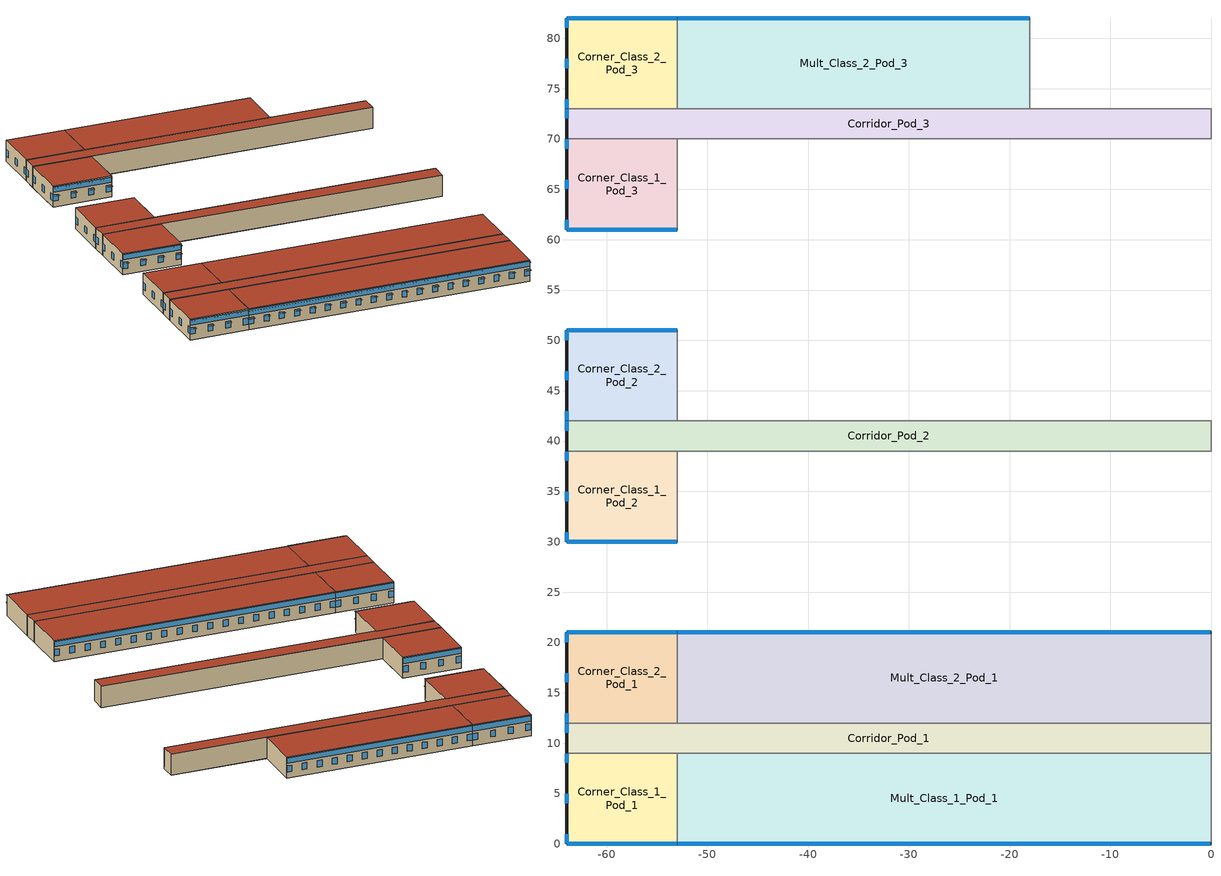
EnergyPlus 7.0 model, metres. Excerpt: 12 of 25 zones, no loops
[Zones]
Corner_Class_1_Pod_1
 floor ground (Unheated - 8in Slab with Carpet_NR_Ext-slab): -64,9 -53,9 -53,0 -64,0 z0
 wall outside (Mass_R-13.3 ci_Ext-wall): -64,9 -64,0 -53,0 z0:4
 wall to Mult_Class_1_Pod_1 (Standard_Int-Wall): -53,0 -53,9 z0:4
 wall to Corridor_Pod_1 (Standard_Int-Wall): -53,9 -64,9 z0:4
 window (std_window_UValue_3.237_SHGC_0.390_VT_0.495): -63.95,0 -63.04,0 / -60.62,0 -59.71,0 / -57.29,0 -56.38,0 / -53.96,0 -53.05,0 z1.1:2.32
 window (daylight_window_UValue_3.237_SHGC_0.390_VT_0.495): -63.95,0 -53.05,0 z2.79:3.8
 window (std_window_UValue_3.237_SHGC_0.390_VT_0.495_west): -64,8.95 -64,8.04 / -64,4.96 -64,4.04 / -64,0.96 -64,0.05 z1.1:2.32
 roof outside (IEAD_R-30 ci_Roof): -64,0 -53,0 -53,9 -64,9 z4
Mult_Class_1_Pod_1
 floor ground (Unheated - 8in Slab with Carpet_NR_Ext-slab): -53,9 0,9 0,0 -53,0 z0
 wall outside (Mass_R-13.3 ci_Ext-wall): -53,0 0,0 z0:4
 wall to Lobby (Standard_Int-Wall): 0,0 0,9 z0:4
 wall to Corridor_Pod_1 (Standard_Int-Wall): 0,9 -53,9 z0:4
 window (std_window_UValue_3.237_SHGC_0.390_VT_0.495): -52.95,0 -52.04,0 / -50.06,0 -49.15,0 / -47.17,0 -46.26,0 / -44.29,0 -43.37,0 / -41.4,0 -40.48,0 / -38.51,0 -37.6,0 / -35.62,0 -34.71,0 / -32.73,0 -31.82,0 / -29.85,0 -28.93,0 / -26.96,0 -26.04,0 / -24.07,0 -23.15,0 / -21.18,0 -20.27,0 / -18.29,0 -17.38,0 / -15.4,0 -14.49,0 / -12.52,0 -11.6,0 / -9.63,0 -8.71,0 / -6.74,0 -5.83,0 / -3.85,0 -2.94,0 / -0.96,0 -0.05,0 z1.1:2.32
 window (daylight_window_UValue_3.237_SHGC_0.390_VT_0.495): -52.95,0 -0.05,0 z2.8:3.8
 roof outside (IEAD_R-30 ci_Roof): -53,0 0,0 0,9 -53,9 z4
Corridor_Pod_1
 floor ground (Unheated - 8in Slab with Carpet_NR_Ext-slab): -64,12 0,12 0,9 -64,9 z0
 wall outside (Mass_R-13.3 ci_Ext-wall): -64,12 -64,9 z0:4
 wall to Main_Corridor (Standard_Int-Wall): 0,9 0,12 z0:4
 wall to Mult_Class_2_Pod_1 (Standard_Int-Wall): 0,12 -53,12 z0:4
 wall to Corner_Class_2_Pod_1 (Standard_Int-Wall): -53,12 -64,12 z0:4
 window (std_window_UValue_3.237_SHGC_0.390_VT_0.495_west): -64,11.95 -64,11.04 z1.1:2.32
 roof outside (IEAD_R-30 ci_Roof): -64,9 0,9 0,12 -64,12 z4
Corner_Class_2_Pod_1
 floor ground (Unheated - 8in Slab with Carpet_NR_Ext-slab): -64,21 -53,21 -53,12 -64,12 z0
 wall outside (Mass_R-13.3 ci_Ext-wall): -53,21 -64,21 -64,12 z0:4
 wall to Mult_Class_2_Pod_1 (Standard_Int-Wall): -53,12 -53,21 z0:4
 window (std_window_UValue_3.237_SHGC_0.490_VT_0.622): -53.05,21 -53.96,21 / -56.38,21 -57.29,21 / -59.71,21 -60.62,21 / -63.04,21 -63.95,21 z1.1:2.32
 window (daylight_window_UValue_3.237_SHGC_0.490_VT_0.622): -53.05,21 -63.95,21 z2.79:3.8
 window (std_window_UValue_3.237_SHGC_0.390_VT_0.495_west): -64,20.95 -64,20.04 / -64,16.96 -64,16.04 / -64,12.96 -64,12.05 z1.1:2.32
 roof outside (IEAD_R-30 ci_Roof): -64,12 -53,12 -53,21 -64,21 z4
Mult_Class_2_Pod_1
 floor ground (Unheated - 8in Slab with Carpet_NR_Ext-slab): -53,21 0,21 0,12 -53,12 z0
 wall outside (Mass_R-13.3 ci_Ext-wall): 0,21 -53,21 z0:4
 wall to Main_Corridor (Standard_Int-Wall): 0,12 0,21 z0:4
 window (std_window_UValue_3.237_SHGC_0.490_VT_0.622): -0.05,21 -0.96,21 / -2.94,21 -3.85,21 / -5.83,21 -6.74,21 / -8.71,21 -9.63,21 / -11.6,21 -12.52,21 / -14.49,21 -15.4,21 / -17.38,21 -18.29,21 / -20.27,21 -21.18,21 / -23.15,21 -24.07,21 / -26.04,21 -26.96,21 / -28.93,21 -29.85,21 / -31.82,21 -32.73,21 / -34.71,21 -35.62,21 / -37.6,21 -38.51,21 / -40.48,21 -41.4,21 / -43.37,21 -44.29,21 / -46.26,21 -47.17,21 / -49.15,21 -50.06,21 / -52.04,21 -52.95,21 z1.1:2.32
 window (daylight_window_UValue_3.237_SHGC_0.490_VT_0.622): -0.05,21 -52.95,21 z2.8:3.8
 roof outside (IEAD_R-30 ci_Roof): -53,12 0,12 0,21 -53,21 z4
Corner_Class_1_Pod_2
 floor ground (Unheated - 8in Slab with Carpet_NR_Ext-slab): -64,39 -53,39 -53,30 -64,30 z0
 wall outside (Mass_R-13.3 ci_Ext-wall): -64,39 -64,30 -53,30 z0:4
 wall to Mult_Class_1_Pod_2 (Standard_Int-Wall): -53,30 -53,39 z0:4
 wall to Corridor_Pod_2 (Standard_Int-Wall): -53,39 -64,39 z0:4
 window (std_window_UValue_3.237_SHGC_0.390_VT_0.495): -63.95,30 -63.04,30 / -60.62,30 -59.71,30 / -57.29,30 -56.38,30 / -53.96,30 -53.05,30 z1.1:2.32
 window (daylight_window_UValue_3.237_SHGC_0.390_VT_0.495): -63.95,30 -53.05,30 z2.79:3.8
 window (std_window_UValue_3.237_SHGC_0.390_VT_0.495_west): -64,38.95 -64,38.04 / -64,34.96 -64,34.04 / -64,30.96 -64,30.05 z1.1:2.32
 roof outside (IEAD_R-30 ci_Roof): -64,30 -53,30 -53,39 -64,39 z4
Corridor_Pod_2
 floor ground (Unheated - 8in Slab with Carpet_NR_Ext-slab): -64,42 0,42 0,39 -64,39 z0
 wall outside (Mass_R-13.3 ci_Ext-wall): -64,42 -64,39 z0:4
 wall to Mult_Class_1_Pod_2 (Standard_Int-Wall): -53,39 0,39 z0:4
 wall to Main_Corridor (Standard_Int-Wall): 0,39 0,42 z0:4
 wall to Mult_Class_2_Pod_2 (Standard_Int-Wall): 0,42 -53,42 z0:4
 wall to Corner_Class_2_Pod_2 (Standard_Int-Wall): -53,42 -64,42 z0:4
 window (std_window_UValue_3.237_SHGC_0.390_VT_0.495_west): -64,41.95 -64,41.04 z1.1:2.32
 roof outside (IEAD_R-30 ci_Roof): -64,39 0,39 0,42 -64,42 z4
Corner_Class_2_Pod_2
 floor ground (Unheated - 8in Slab with Carpet_NR_Ext-slab): -64,51 -53,51 -53,42 -64,42 z0
 wall outside (Mass_R-13.3 ci_Ext-wall): -53,51 -64,51 -64,42 z0:4
 wall to Mult_Class_2_Pod_2 (Standard_Int-Wall): -53,42 -53,51 z0:4
 window (std_window_UValue_3.237_SHGC_0.490_VT_0.622): -53.05,51 -53.96,51 / -56.38,51 -57.29,51 / -59.71,51 -60.62,51 / -63.04,51 -63.95,51 z1.1:2.32
 window (daylight_window_UValue_3.237_SHGC_0.490_VT_0.622): -53.05,51 -63.95,51 z2.79:3.8
 window (std_window_UValue_3.237_SHGC_0.390_VT_0.495_west): -64,50.95 -64,50.04 / -64,46.96 -64,46.04 / -64,42.96 -64,42.05 z1.1:2.32
 roof outside (IEAD_R-30 ci_Roof): -64,42 -53,42 -53,51 -64,51 z4
Corner_Class_1_Pod_3
 floor ground (Unheated - 8in Slab with Carpet_NR_Ext-slab): -64,70 -53,70 -53,61 -64,61 z0
 wall outside (Mass_R-13.3 ci_Ext-wall): -64,70 -64,61 -53,61 z0:4
 wall to Mult_Class_1_Pod_3 (Standard_Int-Wall): -53,61 -53,70 z0:4
 wall to Corridor_Pod_3 (Standard_Int-Wall): -53,70 -64,70 z0:4
 window (std_window_UValue_3.237_SHGC_0.390_VT_0.495): -63.95,61 -63.04,61 / -60.62,61 -59.71,61 / -57.29,61 -56.38,61 / -53.96,61 -53.05,61 z1.1:2.32
 window (daylight_window_UValue_3.237_SHGC_0.390_VT_0.495): -63.95,61 -53.05,61 z2.79:3.8
 window (std_window_UValue_3.237_SHGC_0.390_VT_0.495_west): -64,69.95 -64,69.04 / -64,65.96 -64,65.04 / -64,61.96 -64,61.05 z1.1:2.32
 roof outside (IEAD_R-30 ci_Roof): -64,61 -53,61 -53,70 -64,70 z4
Corridor_Pod_3
 floor ground (Unheated - 8in Slab with Carpet_NR_Ext-slab): -64,73 0,73 0,70 -64,70 z0
 wall outside (Mass_R-13.3 ci_Ext-wall): -64,73 -64,70 z0:4
 wall to Mult_Class_1_Pod_3 (Standard_Int-Wall): -53,70 0,70 z0:4
 wall to Media_Center (Standard_Int-Wall): 0,70 0,73 z0:4
 wall to Art_Class (Standard_Int-Wall): 0,73 -18,73 z0:4
 wall to Mult_Class_2_Pod_3 (Standard_Int-Wall): -18,73 -53,73 z0:4
 wall to Corner_Class_2_Pod_3 (Standard_Int-Wall): -53,73 -64,73 z0:4
 window (std_window_UValue_3.237_SHGC_0.390_VT_0.495_west): -64,72.95 -64,72.04 z1.1:2.32
 roof outside (IEAD_R-30 ci_Roof): -64,70 0,70 0,73 -64,73 z4
Corner_Class_2_Pod_3
 floor ground (Unheated - 8in Slab with Carpet_NR_Ext-slab): -64,82 -53,82 -53,73 -64,73 z0
 wall outside (Mass_R-13.3 ci_Ext-wall): -53,82 -64,82 -64,73 z0:4
 wall to Mult_Class_2_Pod_3 (Standard_Int-Wall): -53,73 -53,82 z0:4
 window (std_window_UValue_3.237_SHGC_0.490_VT_0.622): -53.05,82 -53.96,82 / -56.38,82 -57.29,82 / -59.71,82 -60.62,82 / -63.04,82 -63.95,82 z1.1:2.32
 window (daylight_window_UValue_3.237_SHGC_0.490_VT_0.622): -53.05,82 -63.95,82 z2.79:3.8
 window (std_window_UValue_3.237_SHGC_0.390_VT_0.495_west): -64,81.95 -64,81.04 / -64,77.96 -64,77.04 / -64,73.96 -64,73.05 z1.1:2.32
 roof outside (IEAD_R-30 ci_Roof): -64,73 -53,73 -53,82 -64,82 z4
Mult_Class_2_Pod_3
 floor ground (Unheated - 8in Slab with Carpet_NR_Ext-slab): -53,82 -18,82 -18,73 -53,73 z0
 wall outside (Mass_R-13.3 ci_Ext-wall): -18,82 -53,82 z0:4
 wall to Art_Class (Standard_Int-Wall): -18,73 -18,82 z0:4
 window (std_window_UValue_3.237_SHGC_0.490_VT_0.622): -18.05,82 -18.96,82 / -20.88,82 -21.8,82 / -23.71,82 -24.63,82 / -26.55,82 -27.46,82 / -29.38,82 -30.29,82 / -32.21,82 -33.13,82 / -35.04,82 -35.96,82 / -37.87,82 -38.79,82 / -40.71,82 -41.62,82 / -43.54,82 -44.45,82 / -46.37,82 -47.29,82 / -49.2,82 -50.12,82 / -52.04,82 -52.95,82 z1.1:2.32
 window (daylight_window_UValue_3.237_SHGC_0.490_VT_0.622): -18.05,82 -52.95,82 z2.8:3.8
 roof outside (IEAD_R-30 ci_Roof): -53,73 -18,73 -18,82 -53,82 z4
shading: -63.95,-0.61 -63.95,0 -63.04,0 -63.04,-0.61 z2.32; -60.62,-0.61 -60.62,0 -59.71,0 -59.71,-0.61 z2.32; -57.29,-0.61 -57.29,0 -56.38,0 -56.38,-0.61 z2.32; -53.96,-0.61 -53.96,0 -53.05,0 -53.05,-0.61 z2.32; -63.95,-0.5 -63.95,0 -53.05,0 -53.05,-0.5 z3.8; -52.95,-0.61 -52.95,0 -52.04,0 -52.04,-0.61 z2.32; -50.06,-0.61 -50.06,0 -49.15,0 -49.15,-0.61 z2.32; -47.17,-0.61 -47.17,0 -46.26,0 -46.26,-0.61 z2.32; -44.29,-0.61 -44.29,0 -43.37,0 -43.37,-0.61 z2.32; -41.4,-0.61 -41.4,0 -40.48,0 -40.48,-0.61 z2.32; -38.51,-0.61 -38.51,0 -37.6,0 -37.6,-0.61 z2.32; -35.62,-0.61 -35.62,0 -34.71,0 -34.71,-0.61 z2.32; -32.73,-0.61 -32.73,0 -31.82,0 -31.82,-0.61 z2.32; -29.85,-0.61 -29.85,0 -28.93,0 -28.93,-0.61 z2.32; -26.96,-0.61 -26.96,0 -26.04,0 -26.04,-0.61 z2.32; -24.07,-0.61 -24.07,0 -23.15,0 -23.15,-0.61 z2.32; -21.18,-0.61 -21.18,0 -20.27,0 -20.27,-0.61 z2.32; -18.29,-0.61 -18.29,0 -17.38,0 -17.38,-0.61 z2.32; -15.4,-0.61 -15.4,0 -14.49,0 -14.49,-0.61 z2.32; -12.52,-0.61 -12.52,0 -11.6,0 -11.6,-0.61 z2.32; -9.63,-0.61 -9.63,0 -8.71,0 -8.71,-0.61 z2.32; -6.74,-0.61 -6.74,0 -5.83,0 -5.83,-0.61 z2.32; -3.85,-0.61 -3.85,0 -2.94,0 -2.94,-0.61 z2.32; -0.96,-0.61 -0.96,0 -0.05,0 -0.05,-0.61 z2.32; -52.95,-0.5 -52.95,0 -0.05,0 -0.05,-0.5 z3.8; -63.95,29.39 -63.95,30 -63.04,30 -63.04,29.39 z2.32; -60.62,29.39 -60.62,30 -59.71,30 -59.71,29.39 z2.32; -57.29,29.39 -57.29,30 -56.38,30 -56.38,29.39 z2.32; -53.96,29.39 -53.96,30 -53.05,30 -53.05,29.39 z2.32; -63.95,29.5 -63.95,30 -53.05,30 -53.05,29.5 z3.8; -63.95,60.39 -63.95,61 -63.04,61 -63.04,60.39 z2.32; -60.62,60.39 -60.62,61 -59.71,61 -59.71,60.39 z2.32; -57.29,60.39 -57.29,61 -56.38,61 -56.38,60.39 z2.32; -53.96,60.39 -53.96,61 -53.05,61 -53.05,60.39 z2.32; -63.95,60.5 -63.95,61 -53.05,61 -53.05,60.5 z3.8
[Building]
Primary School Low-Energy Heat Pump: North Axis=0; Terrain=City; Loads Convergence Tolerance Value=0.04; Temperature Convergence Tolerance Value=0.2; Solar Distribution=FullExterior; Maximum Number of Warmup Days=25; Minimum Number of Warmup Days=6
[Site:Location]
USA WA-SEATTLE: Latitude {deg}=47.45; Longitude {deg}=-122.3; Time Zone {hr}=-8; Elevation {m}=122
[Site:GroundTemperature:BuildingSurface]
19.744, 19.735, 19.741, 19.771, 19.825, 20.04, 20.738, 21.085, 20.449, 19.986, 19.848, 19.775
[Site:WaterMainsTemperature]
Calculation Method=CORRELATION; Annual Average Outdoor Air Temperature {C}=10.86; Maximum Difference In Monthly Average Outdoor Air Temperatures {deltaC}=13.5
[SizingPeriod:DesignDay] Barometric Pressure {Pa}=99868; Rain {0-no,1-yes}=0; Snow on ground {0-no,1-yes}=0; Day of Month=21; Daylight Savings Time Indicator=0; Humidity Indicating Type=WetBulb
Name | Maximum Dry-Bulb Temperature {C} | Daily Temp Range {C} | Humidity Indicating Conditions at Maximum Dry-Bulb | Wind Speed {m/s} design conditions vs. traditional 6.71 m/s (15 mph) | Wind Direction {Degrees; N=0, S=180} | Clearness {0.0 to 1.1} | Month | Day Type | Wind Speed {m/s} design conditions vs. traditional 3.35 m/s (7mph)
SEATTLE Ann Htg 99.6% Condns DB | -4.5 | 0 | -4.5 | 4.2 | 20 | 0 | 12 | WinterDesignDay
SEATTLE Ann Clg .4% Condns DB=>MWB | 29.4 | 10.1 | 18.4 |  | 0 | 1 | 8 | SummerDesignDay | 4.3
SEATTLE Ann Clg .4% Condns WB=>MDB | 28 | 10.1 | 19.2 |  | 0 | 1 | 8 | SummerDesignDay | 4.3
[WindowMaterial:SimpleGlazingSystem] U-Factor=1.931
Name | Solar Heat Gain Coefficient | Visible Transmittance
SOUTH | 0.75 | 0.75
NORTH | 0.62 | 0.62
WEST | 0.4 | 0.4
[Material] Thermal Absorptance=0.9
Name | Roughness | Thickness | Conductivity | Density | Specific Heat | Solar Absorptance | Visible Absorptance | Thickness {m} | Conductivity {W/m-K} | Density {kg/m3} | Specific Heat {J/kg-K}
Roof Membrane | VeryRough | 0.0095 | 0.16 | 1121.29 | 1460 | 0.7 | 0.7
Roof Insulation [32] | MediumRough | 0.2571 | 0.049 | 265 | 836.8 | 0.7 | 0.7
Metal Decking | MediumSmooth | 0.0015 | 45.006 | 7680 | 418.4 | 0.7 | 0.3
GP01 1/2 GYPSUM | Smooth | 0.0127 | 0.16 | 800 | 1090 | 0.7 | 0.5
1IN Stucco | Smooth | 0.0253 | 0.6918 | 1858 | 837 | 0.92 | 0.92
8IN Concrete HW | MediumRough | 0.2033 | 1.7296 | 2243 | 837 | 0.65 | 0.65
Wall Insulation [61] | MediumRough | 0.0785 | 0.0432 | 91 | 837 | 0.5 | 0.5
1/2IN Gypsum | Smooth | 0.0127 | 0.16 | 784.9 | 830 | 0.92 | 0.92
MAT-CC05 8 HW CONCRETE | Rough | 0.2032 | 1.311 | 2240 | 836.8 | 0.7 | 0.7
Std Wood 6inch | MediumSmooth |  |  |  |  | 0.7 | 0.7 | 0.15 | 0.12 | 540 | 1210
[Material:NoMass]
CP02 CARPET PAD: Roughness=VeryRough; Thermal Resistance {(m2-K)/W}=0.2165; Thermal Absorptance=0.9; Solar Absorptance=0.7; Visible Absorptance=0.8
[Construction]
std_window_UValue_3.237_SHGC_0.390_VT_0.495; daylight_window_UValue_3.237_SHGC_0.390_VT_0.495: SOUTH
std_window_UValue_3.237_SHGC_0.490_VT_0.622; daylight_window_UValue_3.237_SHGC_0.490_VT_0.622: NORTH
std_window_UValue_3.237_SHGC_0.390_VT_0.495_west: WEST
IEAD_R-30 ci_Roof: Roof Membrane, Roof Insulation [32], Metal Decking
Standard_Int-Wall: GP01 1/2 GYPSUM, GP01 1/2 GYPSUM
Mass_R-13.3 ci_Ext-wall: 1IN Stucco, 8IN Concrete HW, Wall Insulation [61], 1/2IN Gypsum
Unheated - 8in Slab with Carpet_NR_Ext-slab: MAT-CC05 8 HW CONCRETE, CP02 CARPET PAD
InteriorFurnishings: Std Wood 6inch
[Zone] Type=1; Multiplier=1; Ceiling Height {m}=4; Floor Area {m2}=AutoCalculate; Part of Total Floor Area=Yes
Name | Volume {m3}
Corner_Class_1_Pod_1; Corner_Class_2_Pod_1; Corner_Class_1_Pod_2; Corner_Class_2_Pod_2; Corner_Class_1_Pod_3; Corner_Class_2_Pod_3 | 396
Mult_Class_1_Pod_1; Mult_Class_2_Pod_1 | 1908
Corridor_Pod_1; Corridor_Pod_2; Corridor_Pod_3 | 768
Mult_Class_2_Pod_3 | 1260
[InternalMass] Construction=InteriorFurnishings
Name | Zone | Surface Area
Corner_Class_1_Pod_1 Internal Mass | Corner_Class_1_Pod_1 | 198
Mult_Class_1_Pod_1 Internal Mass | Mult_Class_1_Pod_1 | 954
Corridor_Pod_1 Internal Mass | Corridor_Pod_1 | 384
Corner_Class_2_Pod_1 Internal Mass | Corner_Class_2_Pod_1 | 198
Mult_Class_2_Pod_1 Internal Mass | Mult_Class_2_Pod_1 | 954
Corner_Class_1_Pod_2 Internal Mass | Corner_Class_1_Pod_2 | 198
Corridor_Pod_2 Internal Mass | Corridor_Pod_2 | 384
Corner_Class_2_Pod_2 Internal Mass | Corner_Class_2_Pod_2 | 198
Corner_Class_1_Pod_3 Internal Mass | Corner_Class_1_Pod_3 | 198
Corridor_Pod_3 Internal Mass | Corridor_Pod_3 | 384
Corner_Class_2_Pod_3 Internal Mass | Corner_Class_2_Pod_3 | 198
Mult_Class_2_Pod_3 Internal Mass | Mult_Class_2_Pod_3 | 630
[ZoneInfiltration:DesignFlowRate] Schedule=INFIL_SCH; Design Volume Flow Rate Calculation Method=Flow/ExteriorWallArea; Flow per Exterior Surface Area {m3/s/m2}=0.000302; Constant Term Coefficient=1; Temperature Term Coefficient=0; Velocity Term Coefficient=0; Velocity Squared Term Coefficient=0
Name | Zone
Corner_Class_1_Pod_1_Infiltration | Corner_Class_1_Pod_1
Mult_Class_1_Pod_1_Infiltration | Mult_Class_1_Pod_1
Corridor_Pod_1_Infiltration | Corridor_Pod_1
Corner_Class_2_Pod_1_Infiltration | Corner_Class_2_Pod_1
Mult_Class_2_Pod_1_Infiltration | Mult_Class_2_Pod_1
Corner_Class_1_Pod_2_Infiltration | Corner_Class_1_Pod_2
Corridor_Pod_2_Infiltration | Corridor_Pod_2
Corner_Class_2_Pod_2_Infiltration | Corner_Class_2_Pod_2
Corner_Class_1_Pod_3_Infiltration | Corner_Class_1_Pod_3
Corridor_Pod_3_Infiltration | Corridor_Pod_3
Corner_Class_2_Pod_3_Infiltration | Corner_Class_2_Pod_3
Mult_Class_2_Pod_3_Infiltration | Mult_Class_2_Pod_3
[People] Schedule=Bldg_Occ_Sch; Number of People Calculation Method=People; Fraction Radiant=0.3; User Specified Sensible Fraction=AUTOCALCULATE; Activity Level Schedule=ACTIVITY_SCH; Carbon Dioxide Generation Rate {m3/s-W}=3.82E-8; Enable ASHRAE 55 Comfort Warnings=No; MRT Calculation=ZoneAveraged; Work Efficiency Schedule=WORK_EFF_SCH; Clothing Schedule=CLOTHING_SCH; Air Velocity Schedule=AIR_VELO_SCH; Thermal Comfort Report=FANGER
Name | Zone | Number of People
Corner_Class_1_Pod_1 People | Corner_Class_1_Pod_1 | 34.65
Mult_Class_1_Pod_1 People | Mult_Class_1_Pod_1 | 166.95
Corner_Class_2_Pod_1 People | Corner_Class_2_Pod_1 | 34.65
Mult_Class_2_Pod_1 People | Mult_Class_2_Pod_1 | 166.95
Corner_Class_1_Pod_2 People | Corner_Class_1_Pod_2 | 34.65
Corner_Class_2_Pod_2 People | Corner_Class_2_Pod_2 | 34.65
Corner_Class_1_Pod_3 People | Corner_Class_1_Pod_3 | 34.65
Corner_Class_2_Pod_3 People | Corner_Class_2_Pod_3 | 34.65
Mult_Class_2_Pod_3 People | Mult_Class_2_Pod_3 | 110.25
[Lights] Design Level Calculation Method=LightingLevel; Return Air Fraction=0; Fraction Radiant=0.37; Fraction Visible=0.2; Fraction Replaceable=1; Return Air Fraction is Calculated from Plenum Temperature=No
Name | Zone | Schedule | Design Level {W}
Corner_Class_1_Pod_1_Lights | Corner_Class_1_Pod_1 | Corner_Class_1_Pod_1_South_Class | 852.39
Mult_Class_1_Pod_1_Lights | Mult_Class_1_Pod_1 | Mult_Class_1_Pod_1_South_Class | 4106.97
Corridor_Pod_1_Lights | Corridor_Pod_1 | Bldg_Light_Sch | 827.52
Corner_Class_2_Pod_1_Lights | Corner_Class_2_Pod_1 | Corner_Class_2_Pod_1_North_Class | 852.39
Mult_Class_2_Pod_1_Lights | Mult_Class_2_Pod_1 | Mult_Class_2_Pod_1_North_Class | 4106.97
Corner_Class_1_Pod_2_Lights | Corner_Class_1_Pod_2 | Corner_Class_1_Pod_2_South_Class | 852.39
Corridor_Pod_2_Lights | Corridor_Pod_2 | Bldg_Light_Sch | 827.52
Corner_Class_2_Pod_2_Lights | Corner_Class_2_Pod_2 | Corner_Class_2_Pod_2_North_Class | 852.39
Corner_Class_1_Pod_3_Lights | Corner_Class_1_Pod_3 | Corner_Class_1_Pod_3_South_Class | 852.39
Corridor_Pod_3_Lights | Corridor_Pod_3 | Bldg_Light_Sch | 827.52
Corner_Class_2_Pod_3_Lights | Corner_Class_2_Pod_3 | Corner_Class_2_Pod_3_North_Class | 852.39
Mult_Class_2_Pod_3_Lights | Mult_Class_2_Pod_3 | Mult_Class_2_Pod_3_North_Class | 2712.15
[ElectricEquipment] Schedule=Bldg_Equip_Sch; Design Level Calculation Method=EquipmentLevel; Fraction Latent=0; Fraction Radiant=0.5; Fraction Lost=0
Name | Zone | Design Level {W}
Corner_Class_1_Pod_1_PlugMisc_Equip | Corner_Class_1_Pod_1 | 894.96
Mult_Class_1_Pod_1_PlugMisc_Equip | Mult_Class_1_Pod_1 | 4312.08
Corner_Class_2_Pod_1_PlugMisc_Equip | Corner_Class_2_Pod_1 | 894.96
Mult_Class_2_Pod_1_PlugMisc_Equip | Mult_Class_2_Pod_1 | 4312.08
Corner_Class_1_Pod_2_PlugMisc_Equip | Corner_Class_1_Pod_2 | 894.96
Corner_Class_2_Pod_2_PlugMisc_Equip | Corner_Class_2_Pod_2 | 894.96
Corner_Class_1_Pod_3_PlugMisc_Equip | Corner_Class_1_Pod_3 | 894.96
Corner_Class_2_Pod_3_PlugMisc_Equip | Corner_Class_2_Pod_3 | 894.96
Mult_Class_2_Pod_3_PlugMisc_Equip | Mult_Class_2_Pod_3 | 2847.6
[SetpointManager:MixedAir] Control Variable {Temperature}=Temperature
Name | Setpoint Node or NodeList
PSZ-AC_1:5_CoolC 2 SAT Manager | PSZ-AC_1:5_CoolC 2-PSZ-AC_1:5_FanNode
PSZ-AC_2:6_CoolC 2 SAT Manager | PSZ-AC_2:6_CoolC 2-PSZ-AC_2:6_FanNode
PSZ-AC_3:7_CoolC 2 SAT Manager | PSZ-AC_3:7_CoolC 2-PSZ-AC_3:7_FanNode
[AvailabilityManager:NightCycle] Availability Schedule=Always_On; Fan Schedule=HVACOperationSchd; Control Type {CycleOnAny | CycleOnControlZone | CycleOnAnyZoneFansOnly}=CycleOnAny; Thermostat Tolerance {delta C}=1; Cycling Run Time {s}=1800
PSZ-AC_1:5 Availability Manager; PSZ-AC_2:6 Availability Manager; PSZ-AC_3:7 Availability Manager
[GroundHeatExchanger:Vertical]
CondenserLoop Ground Source Heat Exchanger: Maximum Flow Rate {m3/s}=0.0346; Number of Bore Holes=100; Bore Hole Length {m}=91.44; Bore Hole Radius {m}=0.1524; Ground Thermal Conductivity {W/m-K}=1.731; Ground Thermal Heat Capacity {J/m3-K}=2.16e+06; Ground Temperature {C}=10.6; Design Flow Rate {m3/s}=0.0346; Grout Thermal Conductivity {W/m-K}=0.7443; Pipe Thermal Conductivity {W/m-K}=0.3895; Pipe Out Diameter {m}=0.03675; U-Tube Distance {m}=0.0189; Pipe Thickness {m}=0.005; Maximum Length of Simulation=1; G-Function Reference Ratio=0.00167; Number of Data Pairs of the G Function=76; G-Function Ln(T/Ts) Value 1=-15.1673; G-Function G Value 1=-2.01617; G-Function Ln(T/Ts) Value 2=-15.0312; G-Function G Value 2=-1.97863; G-Function Ln(T/Ts) Value 3=-14.8951; G-Function G Value 3=-1.93849; G-Function Ln(T/Ts) Value 4=-14.7591; G-Function G Value 4=-1.89552; G-Function Ln(T/Ts) Value 5=-14.623; G-Function G Value 5=-1.84949; G-Function Ln(T/Ts) Value 6=-14.4869; G-Function G Value 6=-1.80024; G-Function Ln(T/Ts) Value 7=-14.3509; G-Function G Value 7=-1.74763; G-Function Ln(T/Ts) Value 8=-14.2148; G-Function G Value 8=-1.69151; G-Function Ln(T/Ts) Value 9=-14.0787; G-Function G Value 9=-1.63179; G-Function Ln(T/Ts) Value 10=-13.9427; G-Function G Value 10=-1.5684; G-Function Ln(T/Ts) Value 11=-13.8066; G-Function G Value 11=-1.50129; G-Function Ln(T/Ts) Value 12=-13.6705; G-Function G Value 12=-1.43042; G-Function Ln(T/Ts) Value 13=-13.5345; G-Function G Value 13=-1.35581; G-Function Ln(T/Ts) Value 14=-13.3984; G-Function G Value 14=-1.27749; G-Function Ln(T/Ts) Value 15=-13.2623; G-Function G Value 15=-1.19552; G-Function Ln(T/Ts) Value 16=-13.1263; G-Function G Value 16=-1.10999; G-Function Ln(T/Ts) Value 17=-12.9902; G-Function G Value 17=-1.02103; G-Function Ln(T/Ts) Value 18=-12.8541; G-Function G Value 18=-0.928782; G-Function Ln(T/Ts) Value 19=-12.7181; G-Function G Value 19=-0.833431; G-Function Ln(T/Ts) Value 20=-12.582; G-Function G Value 20=-0.735192; G-Function Ln(T/Ts) Value 21=-12.4459; G-Function G Value 21=-0.634321; G-Function Ln(T/Ts) Value 22=-12.3099; G-Function G Value 22=-0.531109; G-Function Ln(T/Ts) Value 23=-12.1738; G-Function G Value 23=-0.425889; G-Function Ln(T/Ts) Value 24=-12.0377; G-Function G Value 24=-0.319033; G-Function Ln(T/Ts) Value 25=-11.9017; G-Function G Value 25=-0.210948; G-Function Ln(T/Ts) Value 26=-11.7656; G-Function G Value 26=-0.102069; G-Function Ln(T/Ts) Value 27=-11.6295; G-Function G Value 27=0.00715032; G-Function Ln(T/Ts) Value 28=-11.4935; G-Function G Value 28=0.116253; G-Function Ln(T/Ts) Value 29=-11.3574; G-Function G Value 29=0.224791; G-Function Ln(T/Ts) Value 30=-11.2213; G-Function G Value 30=0.332344; G-Function Ln(T/Ts) Value 31=-11.0853; G-Function G Value 31=0.438531; G-Function Ln(T/Ts) Value 32=-10.9492; G-Function G Value 32=0.543027; G-Function Ln(T/Ts) Value 33=-10.8131; G-Function G Value 33=0.645568; G-Function Ln(T/Ts) Value 34=-10.6771; G-Function G Value 34=0.745956; G-Function Ln(T/Ts) Value 35=-10.541; G-Function G Value 35=0.844066; G-Function Ln(T/Ts) Value 36=-10.4049; G-Function G Value 36=0.939837; G-Function Ln(T/Ts) Value 37=-10.2689; G-Function G Value 37=1.03327; G-Function Ln(T/Ts) Value 38=-10.1328; G-Function G Value 38=1.12441; G-Function Ln(T/Ts) Value 39=-9.99674; G-Function G Value 39=1.21335; G-Function Ln(T/Ts) Value 40=-9.86067; G-Function G Value 40=1.30022; G-Function Ln(T/Ts) Value 41=-9.7246; G-Function G Value 41=1.38515; G-Function Ln(T/Ts) Value 42=-9.58854; G-Function G Value 42=1.46829; G-Function Ln(T/Ts) Value 43=-9.45247; G-Function G Value 43=1.5498; G-Function Ln(T/Ts) Value 44=-9.3164; G-Function G Value 44=1.62984; G-Function Ln(T/Ts) Value 45=-9.18033; G-Function G Value 45=1.70854; G-Function Ln(T/Ts) Value 46=-9.04427; G-Function G Value 46=1.78606; G-Function Ln(T/Ts) Value 47=-8.9082; G-Function G Value 47=1.8625; G-Function Ln(T/Ts) Value 48=-8.77213; G-Function G Value 48=1.938; G-Function Ln(T/Ts) Value 49=-8.63607; G-Function G Value 49=2.01266; G-Function Ln(T/Ts) Value 50=-8.5; G-Function G Value 50=2.16817; G-Function Ln(T/Ts) Value 51=-7.8; G-Function G Value 51=2.46868; G-Function Ln(T/Ts) Value 52=-7.2; G-Function G Value 52=2.76562; G-Function Ln(T/Ts) Value 53=-6.5; G-Function G Value 53=3.1243; G-Function Ln(T/Ts) Value 54=-5.9; G-Function G Value 54=3.50156; G-Function Ln(T/Ts) Value 55=-5.2; G-Function G Value 55=4.20265; G-Function Ln(T/Ts) Value 56=-4.5; G-Function G Value 56=5.4858; G-Function Ln(T/Ts) Value 57=-3.963; G-Function G Value 57=7.00518; G-Function Ln(T/Ts) Value 58=-3.27; G-Function G Value 58=10.4208; G-Function Ln(T/Ts) Value 59=-2.864; G-Function G Value 59=13.328; G-Function Ln(T/Ts) Value 60=-2.577; G-Function G Value 60=15.8654; G-Function Ln(T/Ts) Value 61=-2.171; G-Function G Value 61=20.1372; G-Function Ln(T/Ts) Value 62=-1.884; G-Function G Value 62=23.6566; G-Function Ln(T/Ts) Value 63=-1.191; G-Function G Value 63=33.2879; G-Function Ln(T/Ts) Value 64=-0.497; G-Function G Value 64=43.6788; G-Function Ln(T/Ts) Value 65=-0.274; G-Function G Value 65=46.7331; G-Function Ln(T/Ts) Value 66=-0.051; G-Function G Value 66=49.6254; G-Function Ln(T/Ts) Value 67=0.196; G-Function G Value 67=52.4199; G-Function Ln(T/Ts) Value 68=0.419; G-Function G Value 68=54.64; G-Function Ln(T/Ts) Value 69=0.642; G-Function G Value 69=56.5531; G-Function Ln(T/Ts) Value 70=0.873; G-Function G Value 70=58.22; G-Function Ln(T/Ts) Value 71=1.112; G-Function G Value 71=59.6211; G-Function Ln(T/Ts) Value 72=1.335; G-Function G Value 72=60.923; G-Function Ln(T/Ts) Value 73=1.679; G-Function G Value 73=62.1589; G-Function Ln(T/Ts) Value 74=2.028; G-Function G Value 74=62.9441; G-Function Ln(T/Ts) Value 75=2.275; G-Function G Value 75=63.3259; G-Function Ln(T/Ts) Value 76=3.003; G-Function G Value 76=63.967
[Exterior:Lights]
Exterior Facade Lighting: Schedule=Ext_Light_Sch; Design Level=2218.8; Control Option=AstronomicalClock
[Schedule:Compact]
Bldg_Light_Sch: Fraction, Through: 6/30, For: Weekdays, Until: 06:00, 0.2, Until: 07:00, 0.4, Until: 16:00, 0.9, Until: 19:00, 0.7, Until: 21:00, 0.5, Until: 24:00, 0.2, For: SummerDesignDay, Until: 24:00, 1, For: WinterDesignDay, Until: 24:00, 0, For: AllOtherDays, Until: 24:00, 0.2, Through: 9/1, For: Weekdays, Until: 08:00, 0.2, Until: 14:00, 0.5, Until: 24:00, 0.2, For: SummerDesignDay, Until: 24:00, 1, For: WinterDesignDay, Until: 24:00, 0, For: AllOtherDays, Until: 24:00, 0.2, Through: 12/31, For: Weekdays, Until: 06:00, 0.2, Until: 07:00, 0.4, Until: 16:00, 0.9, Until: 19:00, 0.7, Until: 21:00, 0.5, Until: 24:00, 0.2, For: SummerDesignDay, Until: 24:00, 1, For: WinterDesignDay, Until: 24:00, 0, For: AllOtherDays, Until: 24:00, 0.2
Bldg_Occ_Sch: Fraction, Through: 6/30, For: Weekdays, Until: 08:00, 0, Until: 11:00, 0.3, Until: 13:00, 0.2, Until: 15:00, 0.3, Until: 17:00, 0.05, Until: 24:00, 0, For: SummerDesignDay, Until: 24:00, 1, For: AllOtherDays, Until: 24:00, 0, Through: 9/1, For: Weekdays, Until: 09:00, 0, Until: 13:00, 0.05, Until: 24:00, 0, For: SummerDesignDay, Until: 24:00, 1, For: AllOtherDays, Until: 24:00, 0, Through: 12/31, For: Weekdays, Until: 08:00, 0, Until: 11:00, 0.3, Until: 13:00, 0.2, Until: 15:00, 0.3, Until: 17:00, 0.05, Until: 24:00, 0, For: SummerDesignDay, Until: 24:00, 1, For: AllOtherDays, Until: 24:00, 0
Infil_Sch: Fraction, Through: 6/30, For: WinterDesignDay SummerDesignDay, Until: 24:00, 1, For: Weekdays, Until: 06:00, 0.5, Until: 18:00, 1, Until: 24:00, 0.5, For: AllOtherDays, Until: 24:00, 0.5, Through: 9/1, For: WinterDesignDay SummerDesignDay, Until: 24:00, 1, For: Weekdays, Until: 08:00, 0.5, Until: 13:00, 1, Until: 24:00, 0.5, For: AllOtherDays, Until: 24:00, 0.5, Through: 12/31, For: WinterDesignDay SummerDesignDay, Until: 24:00, 1, For: Weekdays, Until: 06:00, 0.5, Until: 18:00, 1, Until: 24:00, 0.5, For: AllOtherDays, Until: 24:00, 0.5
Always_On; HvacOperationSchd: On/Off, Through: 12/31, For: AllDays, Until: 24:00, 1
Work_Eff_Sch: Fraction, Through: 12/31, For: AllDays, Until: 24:00, 0
Air_Velo_Sch: Any Number, Through: 12/31, For: AllDays, Until: 24:00, 0.2
Clothing_Sch: Any Number, Through: 04/30, For: AllDays, Until: 24:00, 1.1, Through: 09/30, For: AllDays, Until: 24:00, 0.6, Through: 12/31, For: AllDays, Until: 24:00, 1.1
Activity_Sch: Any Number, Through: 12/31, For: AllDays, Until: 24:00, 120
Bldg_Equip_Sch: Fraction, Through: 6/30, For: Weekdays SummerDesignDay, Until: 08:00, 0.15, Until: 15:00, 0.6, Until: 24:00, 0.15, For: WinterDesignDay, Until: 24:00, 0, For: AllOtherDays, Until: 24:00, 0.15, Through: 9/1, For: Weekdays SummerDesignDay, Until: 09:00, 0.15, Until: 13:00, 0.6, Until: 24:00, 0.15, For: WinterDesignDay, Until: 24:00, 0, For: AllOtherDays, Until: 24:00, 0.15, Through: 12/31, For: Weekdays SummerDesignDay, Until: 08:00, 0.15, Until: 15:00, 0.6, Until: 24:00, 0.15, For: WinterDesignDay, Until: 24:00, 0, For: AllOtherDays, Until: 24:00, 0.15
Ext_Light_Sch: Fraction, Through: 12/31, For: AllDays, Until: 06:00, 0.25, Until: 24:00, 1
[Schedule:File] Column Number=6; Rows to Skip at Top=2; Number of Hours of Data=8760; Column Separator=Comma
Name | File
Corner_Class_1_Pod_1_South_Class; Mult_Class_1_Pod_1_South_Class; Corner_Class_1_Pod_2_South_Class; Corner_Class_1_Pod_3_South_Class | South_Class.csv
Corner_Class_2_Pod_1_North_Class; Mult_Class_2_Pod_1_North_Class; Corner_Class_2_Pod_2_North_Class; Corner_Class_2_Pod_3_North_Class; Mult_Class_2_Pod_3_North_Class | North_Class.csv
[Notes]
Start SimMetaData
WeatherFileName=USA_WA_Seattle-Tacoma_TMY2.epw
RoofConstruction=Insulation Entirely Above Deck
ExtWallConstruction=Mass
End SimMetaData
Number of Zones: 25
US National Holidays
